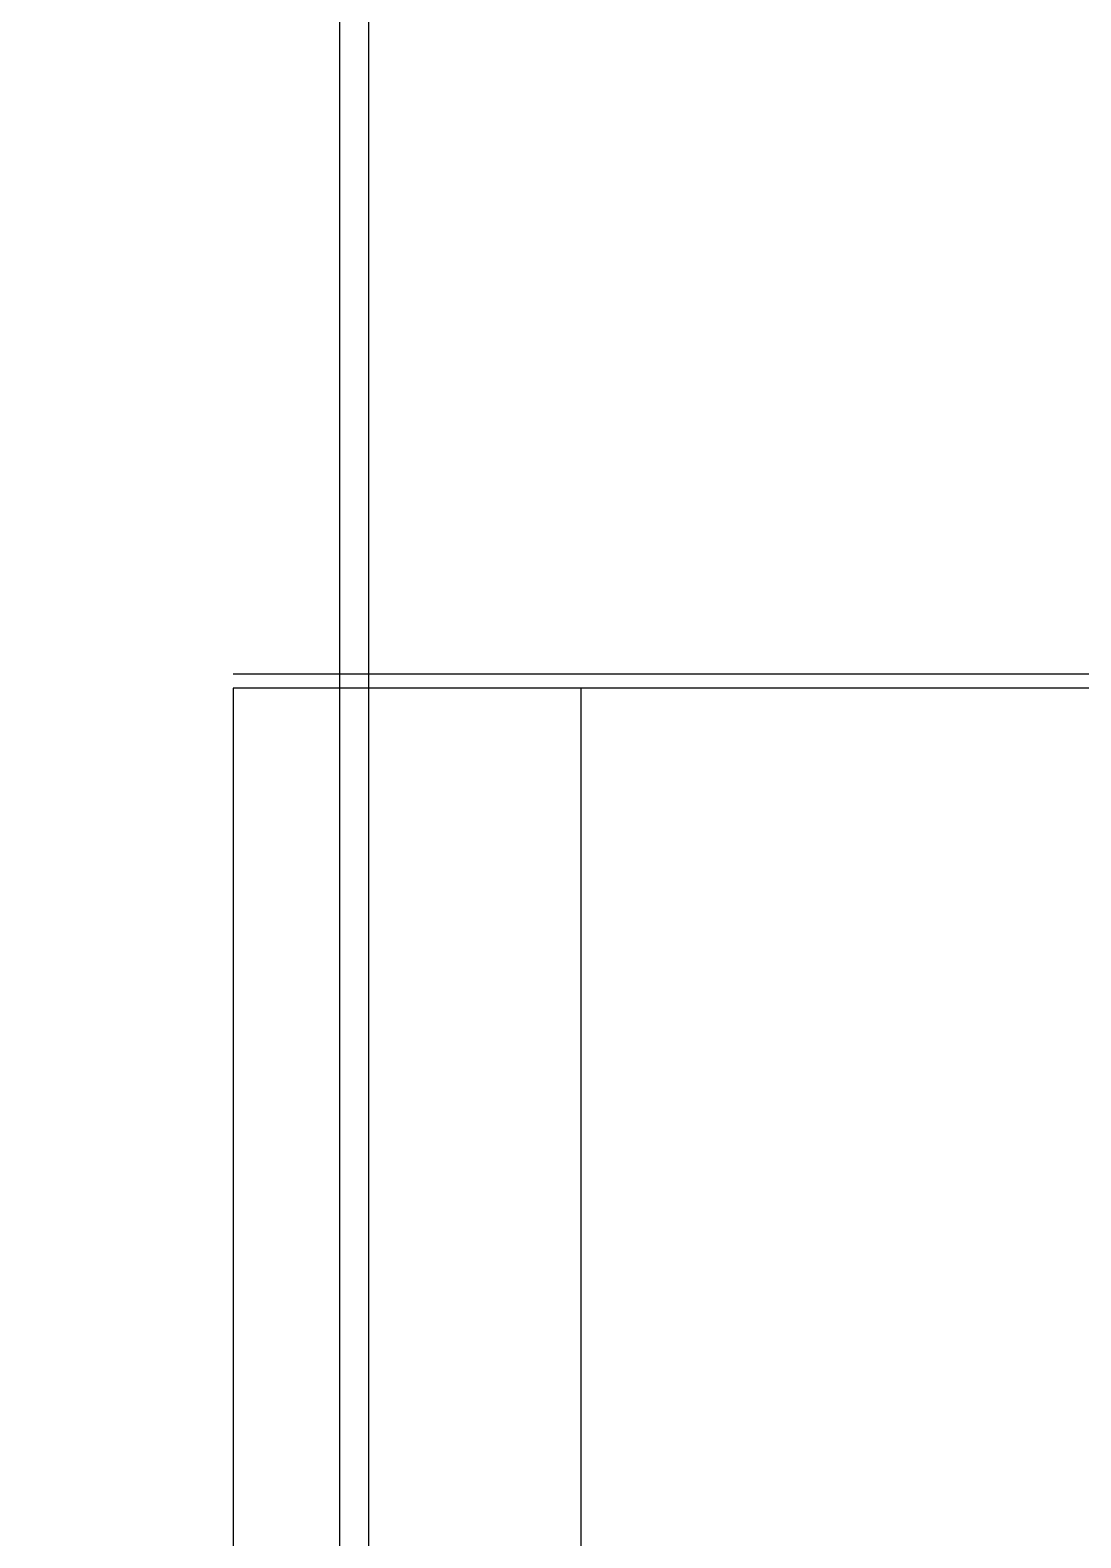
# Model space of a CAD drawing. Extents: x -1889 to 1550, y -1971 to 1122.
# Drawn here: x 1346.56 to 1364.68, y -892.5 to -866.5 of the extents above; entities that cross this region are included whole.
import ezdxf

# ---------------------------------------------------------------- set-up
doc = ezdxf.new("R2010")
doc.units = 0
doc.header["$LTSCALE"] = 12
doc.header["$MEASUREMENT"] = 0
doc.layers.add('COVER', color=3, linetype='CONTINUOUS')
doc.layers.add('SHELL', color=40, linetype='CONTINUOUS')

msp = doc.modelspace()

# ---------------------------------------------------------------- linework, layer by layer
at = {"layer": 'COVER'}
for p, q in [((1350.05698, -877.60165), (1382.05698, -877.60165)), ((1382.05698, -877.85165), (1350.05698, -877.85165)), ((1350.05698, -877.85165), (1350.05698, -897.35165)), ((1356.05698, -877.85165), (1356.05698, -897.35165))]:
    msp.add_line(p, q, dxfattribs=at)
at = {"layer": 'SHELL'}
for p, q in [((1351.89225, -857.35165), (1351.89225, -1000.35165)), ((1352.39225, -857.35165), (1352.39225, -1000.35165))]:
    msp.add_line(p, q, dxfattribs=at)
for points in [[(1277.34504, -889.02623, 1), (1187.43946, -666.50211), (942.66292, -765.39825, 1), (1032.5685, -987.92237)], [(1277.15774, -888.56264, 1), (1187.62676, -666.9657), (942.85022, -765.86184, 1), (1032.3812, -987.45878)]]:
    msp.add_lwpolyline(points, format="xyb", close=True, dxfattribs=at)

doc.saveas('drawing.dxf')
